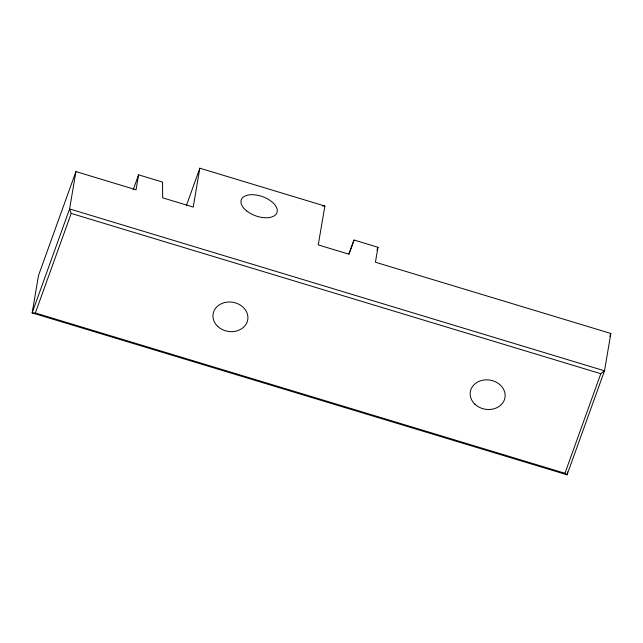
<?xml version="1.0" encoding="UTF-8"?>
<svg xmlns="http://www.w3.org/2000/svg" width="643" height="643" viewBox="0 0 643 643"><rect width="100%" height="100%" fill="white"/><g stroke="black" fill="none" stroke-linecap="round" stroke-linejoin="round"><path stroke-width="0.96" d="M199.836 168.201L193.238 207.078L162.647 197.819L162.526 182.082L138.583 174.832L136.043 189.773L75.93 171.577L69.589 208.919L32.15 312.908L567.07 474.799L604.508 370.81L610.85 333.468L375.44 262.223L377.98 247.29L354.044 240.04L348.844 254.17L318.253 244.919L324.86 206.041L199.836 168.201L186.349 205.672M567.568 471.849L567.07 474.799L564.948 473.272L35.349 312.996L32.15 312.908L38.492 275.566L75.93 171.577M35.349 312.996L71.196 213.428L69.589 208.919L604.508 370.81L600.795 373.712L564.948 473.272M133.189 189.822L138.583 174.832M348.98 254.098L354.044 240.04M376.967 250.095L377.98 247.29M609.837 336.281L610.85 333.468M322.456 205.969L324.86 206.041M71.196 213.428L600.795 373.712M474.92 404.206A17.562 14.749 9.6 0 0 504.409 399.745A17.562 14.749 9.6 0 0 483.616 380.061A17.562 14.749 9.6 0 0 474.92 404.206M217.704 326.363A17.562 14.749 9.6 0 0 247.185 321.894A17.562 14.749 9.6 0 0 226.4 302.218A17.562 14.749 9.6 0 0 217.704 326.363M246.719 210.96A18.96 10.184 19.8 0 0 276.811 212.994A18.96 10.184 19.8 0 0 253.776 194.757A18.96 10.184 19.8 0 0 246.719 210.96"/></g></svg>
